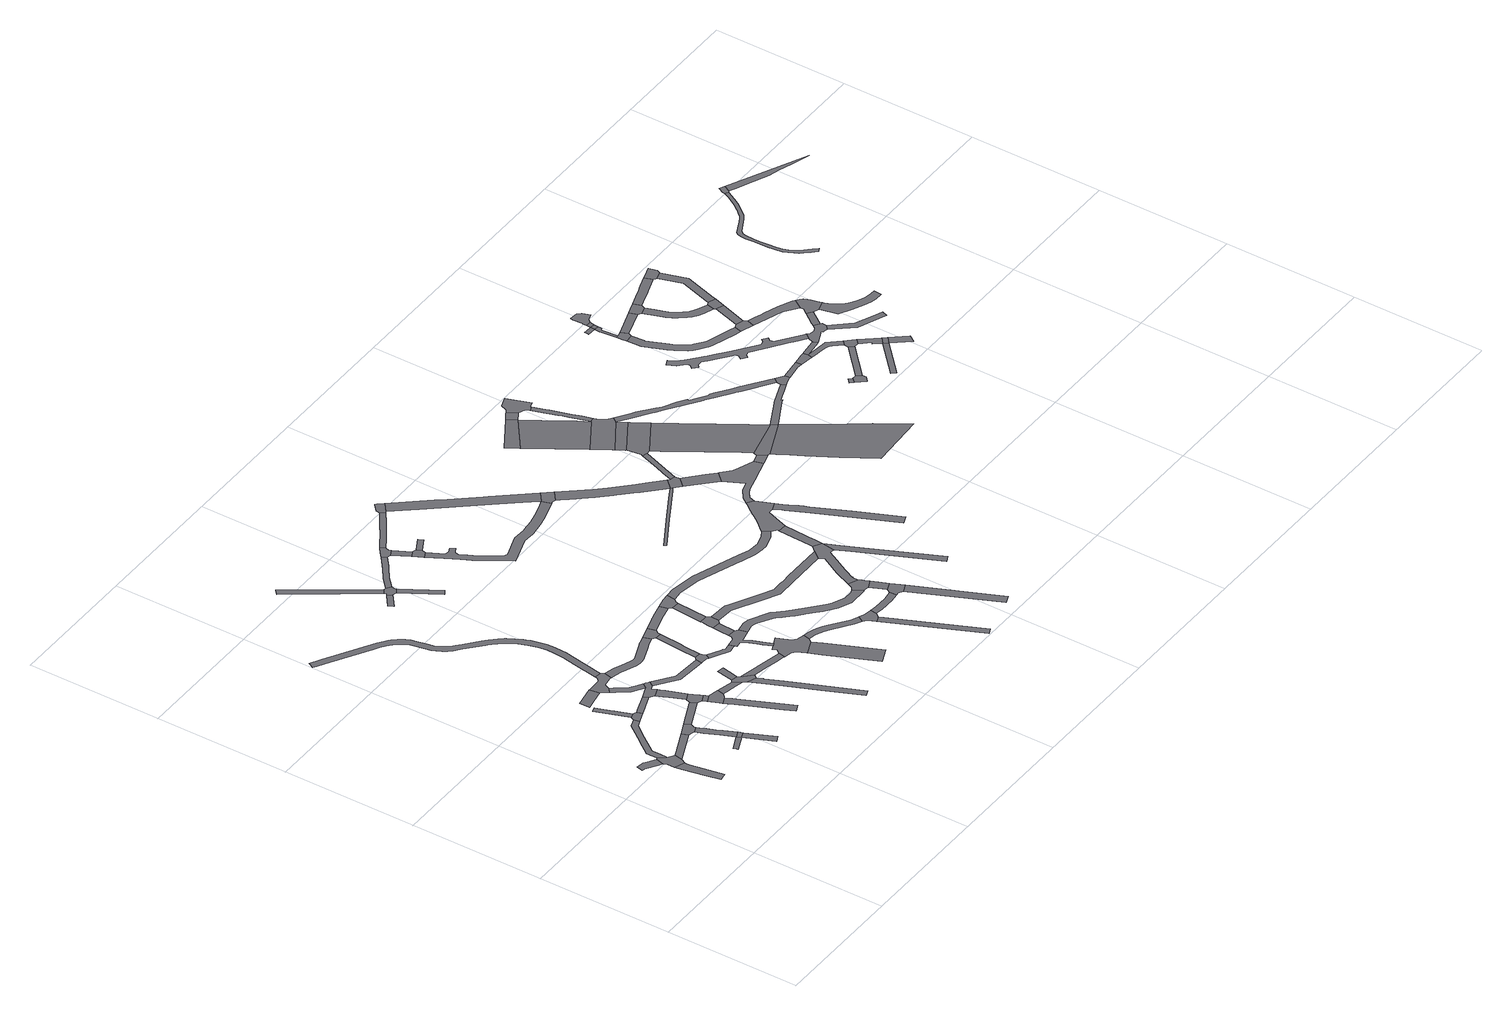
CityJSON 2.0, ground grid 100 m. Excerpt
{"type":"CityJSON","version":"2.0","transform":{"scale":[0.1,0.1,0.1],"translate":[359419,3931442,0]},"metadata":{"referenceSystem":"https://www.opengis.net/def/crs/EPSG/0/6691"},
"CityObjects":{
"road1":{"type":"Road","attributes":{"RoadStructureAttribute.sectionType":"1"},"geometry":[{"type":"MultiSurface","lod":"1","boundaries":[[[0,1,2,3,4,5,6,7,8,9,10]]]}]},
"road2":{"type":"Road","attributes":{"RoadStructureAttribute.sectionType":"1"},"geometry":[{"type":"MultiSurface","lod":"1","boundaries":[[[11,12,13,14,15,16,17,18,19,20,21]]]}]},
"road3":{"type":"Road","geometry":[{"type":"MultiSurface","lod":"1","boundaries":[[[22,21,20,23,24,25,26,0,10]]]}]},
"road4":{"type":"Road","attributes":{"RoadStructureAttribute.sectionType":"1"},"geometry":[{"type":"MultiSurface","lod":"1","boundaries":[[[27,28,29,30,31,32,33,26,25,34,35,36,37,38,39,40,41]]]}]},
"road5":{"type":"Road","attributes":{"RoadStructureAttribute.sectionType":"1"},"geometry":[{"type":"MultiSurface","lod":"1","boundaries":[[[24,23,42,43]]]}]},
"road6":{"type":"Road","geometry":[{"type":"MultiSurface","lod":"1","boundaries":[[[42,44,45,46,47,48,43]]]}]},
"road7":{"type":"Road","attributes":{"RoadStructureAttribute.sectionType":"1"},"geometry":[{"type":"MultiSurface","lod":"1","boundaries":[[[49,50,51,52,53,54,55,52,56]]]}]},
"road8":{"type":"Road","attributes":{"RoadStructureAttribute.sectionType":"1"},"geometry":[{"type":"MultiSurface","lod":"1","boundaries":[[[57,58,59,60,61,62,63,64]]]}]},
"road9":{"type":"Road","attributes":{"RoadStructureAttribute.sectionType":"1"},"geometry":[{"type":"MultiSurface","lod":"1","boundaries":[[[65,66,67,68,69,45,44,70,71,72,56,73]]]}]},
"road10":{"type":"Road","geometry":[{"type":"MultiSurface","lod":"1","boundaries":[[[41,40,74,75,57,64]]]}]},
"road11":{"type":"Road","geometry":[{"type":"MultiSurface","lod":"1","boundaries":[[[56,52,55,73]]]}]},
"road12":{"type":"Road","geometry":[{"type":"MultiSurface","lod":"1","boundaries":[[[76,77,78,79,80]]]}]},
"road13":{"type":"Road","attributes":{"RoadStructureAttribute.sectionType":"1"},"geometry":[{"type":"MultiSurface","lod":"1","boundaries":[[[81,82,75,74,83,84]]]}]},
"road14":{"type":"Road","attributes":{"RoadStructureAttribute.sectionType":"1"},"geometry":[{"type":"MultiSurface","lod":"1","boundaries":[[[85,86,87,48,47]]]}]},
"road15":{"type":"Road","attributes":{"RoadStructureAttribute.sectionType":"1"},"geometry":[{"type":"MultiSurface","lod":"1","boundaries":[[[88,89,90,91,92,93,94,95,96,97,98,99,100,101,102,103,104,105,106,107,108,109,110,111,112,113,114,115,116,117,118,119,120,121,122,123,124,125,126,127,128,129,130,131,132,133,134,135,136,137,138,139,140,141,142,143,144,145,146,147,148,149,150,151,152,153,154,155,156,157,158,159,160,161,162,163,164,165,166,167,168,169]]]}]},
"road16":{"type":"Road","geometry":[{"type":"MultiSurface","lod":"1","boundaries":[[[170,171,172,173,79,78,174,175,176,177,178,179,180,124,123]]]}]},
"road17":{"type":"Road","attributes":{"RoadStructureAttribute.sectionType":"1"},"geometry":[{"type":"MultiSurface","lod":"1","boundaries":[[[174,181,182,183,184,185,186,187,188,189,190,175]]]}]},
"road18":{"type":"Road","geometry":[{"type":"MultiSurface","lod":"1","boundaries":[[[191,192,193,194,195,196,197,185,184,198,81,84]]]}]},
"road19":{"type":"Road","attributes":{"RoadStructureAttribute.sectionType":"1"},"geometry":[{"type":"MultiSurface","lod":"1","boundaries":[[[191,199,200,201,202,203,204,205,206,192]]]}]},
"road20":{"type":"Road","geometry":[{"type":"MultiSurface","lod":"1","boundaries":[[[207,208,209,203,202,86,85,210]]]}]},
"road21":{"type":"Road","attributes":{"RoadStructureAttribute.sectionType":"1"},"geometry":[{"type":"MultiSurface","lod":"1","boundaries":[[[211,212,213,207,210]]]}]},
"road22":{"type":"Road","geometry":[{"type":"MultiSurface","lod":"1","boundaries":[[[214,215,216,217,212,211,218,219,220,221]]]}]},
"road23":{"type":"Road","attributes":{"RoadStructureAttribute.sectionType":"1"},"geometry":[{"type":"MultiSurface","lod":"1","boundaries":[[[222,223,224,225,226,227,228,229,230,231,214,221]]]}]},
"road24":{"type":"Road","attributes":{"RoadStructureAttribute.sectionType":"1"},"geometry":[{"type":"MultiSurface","lod":"1","boundaries":[[[217,216,232,233,234,235]]]}]},
"road25":{"type":"Road","attributes":{"RoadStructureAttribute.sectionType":"1"},"geometry":[{"type":"MultiSurface","lod":"1","boundaries":[[[236,237,195,194,238,239,240,241,242]]]}]},
"road26":{"type":"Road","attributes":{"RoadStructureAttribute.sectionType":"1"},"geometry":[{"type":"MultiSurface","lod":"1","boundaries":[[[243,244,245,246,247,248,249,250,251,252,253,254,255,256,180,179,257,258,259,260,261,262,263,264,265,266,267]]]}]},
"road27":{"type":"Road","geometry":[{"type":"MultiSurface","lod":"1","boundaries":[[[234,268,269,270,271,272,273,274,235]]]}]},
"road28":{"type":"Road","geometry":[{"type":"MultiSurface","lod":"1","boundaries":[[[273,275,276,277,278,279,274]]]}]},
"road29":{"type":"Road","attributes":{"RoadStructureAttribute.sectionType":"1"},"geometry":[{"type":"MultiSurface","lod":"1","boundaries":[[[268,280,281,282,283,284,285,286,287,288,269]]]}]},
"road30":{"type":"Road","attributes":{"RoadStructureAttribute.sectionType":"1"},"geometry":[{"type":"MultiSurface","lod":"1","boundaries":[[[289,290,291,292,293,294,295,296,297,298,299,300,301,302]]]}]},
"road31":{"type":"Road","attributes":{"RoadStructureAttribute.sectionType":"1"},"geometry":[{"type":"MultiSurface","lod":"1","boundaries":[[[303,304,305,306]]]}]},
"road32":{"type":"Road","geometry":[{"type":"MultiSurface","lod":"1","boundaries":[[[307,308,309,310,242,241,311,312,313,314]]]}]},
"road33":{"type":"Road","attributes":{"RoadStructureAttribute.sectionType":"1"},"geometry":[{"type":"MultiSurface","lod":"1","boundaries":[[[315,271,270,316,317,318,319,320]]]}]},
"road34":{"type":"Road","geometry":[{"type":"MultiSurface","lod":"1","boundaries":[[[305,321,322,323,324,325,295,294,326,306]]]}]},
"road35":{"type":"Road","attributes":{"RoadStructureAttribute.sectionType":"1"},"geometry":[{"type":"MultiSurface","lod":"1","boundaries":[[[308,327,328,329,330,331,332,309]]]}]},
"road36":{"type":"Road","attributes":{"RoadStructureAttribute.sectionType":"1"},"geometry":[{"type":"MultiSurface","lod":"1","boundaries":[[[313,333,334,335,336,337,338,339,340,341,342,343,314]]]}]},
"road37":{"type":"Road","attributes":{"RoadStructureAttribute.sectionType":"1"},"geometry":[{"type":"MultiSurface","lod":"1","boundaries":[[[321,344,345,322]]]}]},
"road38":{"type":"Road","geometry":[{"type":"MultiSurface","lod":"1","boundaries":[[[346,243,267,330,329,347,348]]]}]},
"road39":{"type":"Road","geometry":[{"type":"MultiSurface","lod":"1","boundaries":[[[349,350,351,352,337,336,353,354,355,356,357,358,359,360,361,362,363,364,365,366,367]]]}]},
"road40":{"type":"Road","attributes":{"RoadStructureAttribute.sectionType":"1"},"geometry":[{"type":"MultiSurface","lod":"1","boundaries":[[[324,368,369,370,371,372,373,374,375,376,325]]]}]},
"road41":{"type":"Road","geometry":[{"type":"MultiSurface","lod":"1","boundaries":[[[377,378,379,380,381,382,360,359,383,384,385,320,319,386,387,388,389,390]]]}]},
"road42":{"type":"Road","attributes":{"RoadStructureAttribute.sectionType":"1"},"geometry":[{"type":"MultiSurface","lod":"1","boundaries":[[[391,392,393,394,395,396,397,346,348,398,399,400,401]]]}]},
"road43":{"type":"Road","attributes":{"RoadStructureAttribute.sectionType":"1"},"geometry":[{"type":"MultiSurface","lod":"1","boundaries":[[[349,402,403,404,350]]]}]},
"road44":{"type":"Road","attributes":{"RoadStructureAttribute.sectionType":"1"},"geometry":[{"type":"MultiSurface","lod":"1","boundaries":[[[388,405,406,407,408,389]]]}]},
"road45":{"type":"Road","geometry":[{"type":"MultiSurface","lod":"1","boundaries":[[[409,410,403,402,411,412,413,414,415]]]}]},
"road46":{"type":"Road","attributes":{"RoadStructureAttribute.sectionType":"1"},"geometry":[{"type":"MultiSurface","lod":"1","boundaries":[[[414,416,417,415]]]}]},
"road47":{"type":"Road","geometry":[{"type":"MultiSurface","lod":"1","boundaries":[[[373,418,419,420,421,422,423,374]]]}]},
"road48":{"type":"Road","attributes":{"RoadStructureAttribute.sectionType":"1"},"geometry":[{"type":"MultiSurface","lod":"1","boundaries":[[[424,419,418,425]]]}]},
"road49":{"type":"Road","geometry":[{"type":"MultiSurface","lod":"1","boundaries":[[[400,417,416,426,427,428,429,401]]]}]},
"road50":{"type":"Road","geometry":[{"type":"MultiSurface","lod":"1","boundaries":[[[430,431,432,433,424,425]]]}]},
"road51":{"type":"Road","attributes":{"RoadStructureAttribute.sectionType":"1"},"geometry":[{"type":"MultiSurface","lod":"1","boundaries":[[[434,435,436,437,438,439,440,441,377,390,442,443,444,445,446,447,448,449]]]}]},
"road52":{"type":"Road","geometry":[{"type":"MultiSurface","lod":"1","boundaries":[[[450,451,433,432]]]}]},
"road53":{"type":"Road","attributes":{"RoadStructureAttribute.sectionType":"1"},"geometry":[{"type":"MultiSurface","lod":"1","boundaries":[[[452,453,454,422,421,455,456,457,458,459,460]]]}]},
"road54":{"type":"Road","attributes":{"RoadStructureAttribute.sectionType":"1"},"geometry":[{"type":"MultiSurface","lod":"1","boundaries":[[[366,461,462,463,464,465,466,467,468,469,470,471,472,473,474,475,476,477,478,479,480,481,482,483,484,485,486,487,488,489,490,491,492,493,367]]]}]},
"road55":{"type":"Road","geometry":[{"type":"MultiSurface","lod":"1","boundaries":[[[494,495,496,497,498,499,434,449]]]}]},
"road56":{"type":"Road","attributes":{"RoadStructureAttribute.sectionType":"1"},"geometry":[{"type":"MultiSurface","lod":"1","boundaries":[[[500,501,502,496,495]]]}]},
"road57":{"type":"Road","attributes":{"RoadStructureAttribute.sectionType":"1"},"geometry":[{"type":"MultiSurface","lod":"1","boundaries":[[[503,504,505,506,507,508,509,510,412,411,511,512,513,514,515]]]}]},
"road58":{"type":"Road","attributes":{"RoadStructureAttribute.sectionType":"1"},"geometry":[{"type":"MultiSurface","lod":"1","boundaries":[[[516,517,518,519,520,521,522,523,524,525,526,527,528,529,530,531,532,533,534,431,430,535,536,537,538,539,540,541,542,543,544,545,546,547,548,549]]]}]},
"road59":{"type":"Road","geometry":[{"type":"MultiSurface","lod":"1","boundaries":[[[550,551,552,553,460,459,554,555]]]}]},
"road60":{"type":"Road","attributes":{"RoadStructureAttribute.sectionType":"1"},"geometry":[{"type":"MultiSurface","lod":"1","boundaries":[[[556,557,558,559,560,561,562,563,564,498,497]]]}]},
"road61":{"type":"Road","attributes":{"RoadStructureAttribute.sectionType":"1"},"geometry":[{"type":"MultiSurface","lod":"1","boundaries":[[[565,566,567,568,569,570,571,572,573,428,427,574,575,576,577,578,579,580,581,582,583,584]]]}]},
"road62":{"type":"Road","geometry":[{"type":"MultiSurface","lod":"1","boundaries":[[[585,586,587,588,589,590,591,480,479,592]]]}]},
"road63":{"type":"Road","attributes":{"RoadStructureAttribute.sectionType":"1"},"geometry":[{"type":"MultiSurface","lod":"1","boundaries":[[[593,594,595,596,585,592]]]}]},
"road64":{"type":"Road","geometry":[{"type":"MultiSurface","lod":"1","boundaries":[[[597,595,594,561,560,598,599,600]]]}]},
"road65":{"type":"Road","attributes":{"RoadStructureAttribute.sectionType":"1"},"geometry":[{"type":"MultiSurface","lod":"1","boundaries":[[[601,602,603,604,605,606,607,549,608,609,610,611,612,550,555]]]}]},
"road66":{"type":"Road","attributes":{"RoadStructureAttribute.sectionType":"1"},"geometry":[{"type":"MultiSurface","lod":"1","boundaries":[[[599,613,614,600]]]}]},
"road67":{"type":"Road","geometry":[{"type":"MultiSurface","lod":"1","boundaries":[[[588,615,616,617,618,619,620,621,622,623,624,503,515,625,626,627,628,589]]]}]},
"road68":{"type":"Road","geometry":[{"type":"MultiSurface","lod":"1","boundaries":[[[629,608,549,548,630,631]]]}]},
"road69":{"type":"Road","attributes":{"RoadStructureAttribute.sectionType":"1"},"geometry":[{"type":"MultiSurface","lod":"1","boundaries":[[[632,633,634,635,636,637,638,639,640]]]}]},
"road70":{"type":"Road","geometry":[{"type":"MultiSurface","lod":"1","boundaries":[[[623,641,642,643,644,645,646,647,648,649,624]]]}]},
"road71":{"type":"Road","attributes":{"RoadStructureAttribute.sectionType":"1"},"geometry":[{"type":"MultiSurface","lod":"1","boundaries":[[[622,650,651,652,653,654,623]]]}]},
"road72":{"type":"Road","attributes":{"RoadStructureAttribute.sectionType":"1"},"geometry":[{"type":"MultiSurface","lod":"1","boundaries":[[[655,656,657,658,629,631,659,660,661,662,663,664,665,666,667,668,669,640,670]]]}]},
"road73":{"type":"Road","geometry":[{"type":"MultiSurface","lod":"1","boundaries":[[[671,672,645,644,673,674,675,676,677,678,679,680,681,682,683,684,565,584]]]}]},
"road74":{"type":"Road","geometry":[{"type":"MultiSurface","lod":"1","boundaries":[[[640,639,685,686,687,688,689,670]]]}]},
"road75":{"type":"Road","attributes":{"RoadStructureAttribute.sectionType":"1"},"geometry":[{"type":"MultiSurface","lod":"1","boundaries":[[[675,690,691,692,693,694,695,696,697,698,699,700,676]]]}]},
"road76":{"type":"Road","attributes":{"RoadStructureAttribute.sectionType":"1"},"geometry":[{"type":"MultiSurface","lod":"1","boundaries":[[[701,702,703,704,705,706,687,686]]]}]},
"road77":{"type":"Road","attributes":{"RoadStructureAttribute.sectionType":"1"},"geometry":[{"type":"MultiSurface","lod":"1","boundaries":[[[707,708,709,689,688,710,711,712]]]}]},
"road78":{"type":"Road","geometry":[{"type":"MultiSurface","lod":"1","boundaries":[[[713,714,715,716]]]}]},
"road79":{"type":"Road","geometry":[{"type":"MultiSurface","lod":"1","boundaries":[[[717,718,719,720,721,722,723,724,725,726,727,704,703,728,729,730,678,677]]]}]},
"road80":{"type":"Road","attributes":{"function":"2","RoadStructureAttribute.sectionType":"1"},"geometry":[{"type":"MultiSurface","lod":"1","boundaries":[[[731,732,733,734,735,736,737,738,739,715,714,740,741]]]}]},
"road81":{"type":"Road","geometry":[{"type":"MultiSurface","lod":"1","boundaries":[[[742,743,744,745,746,747,741,740,748,749]]]}]},
"road82":{"type":"Road","attributes":{"RoadStructureAttribute.sectionType":"1"},"geometry":[{"type":"MultiSurface","lod":"1","boundaries":[[[715,750,751,752,753,716]]]}]},
"road83":{"type":"Road","attributes":{"RoadStructureAttribute.sectionType":"1"},"geometry":[{"type":"MultiSurface","lod":"1","boundaries":[[[749,754,755,756,742]]]}]},
"road84":{"type":"Road","geometry":[{"type":"MultiSurface","lod":"1","boundaries":[[[757,758,759,756,755,760,707,712,761,762]]]}]},
"road85":{"type":"Road","attributes":{"RoadStructureAttribute.sectionType":"1"},"geometry":[{"type":"MultiSurface","lod":"1","boundaries":[[[724,723,763,764]]]}]},
"road86":{"type":"Road","attributes":{"RoadStructureAttribute.sectionType":"1"}},
"road87":{"type":"Road","geometry":[{"type":"MultiSurface","lod":"1","boundaries":[[[765,752,751,766,767,768,769,770,771,772]]]}]},
"road88":{"type":"Road","attributes":{"RoadStructureAttribute.sectionType":"1"},"geometry":[{"type":"MultiSurface","lod":"1","boundaries":[[[773,774,775,776,777,778,779,747,746,780,781,782,783,784,768,785]]]}]},
"road89":{"type":"Road","attributes":{"function":"2","RoadStructureAttribute.sectionType":"1"},"geometry":[{"type":"MultiSurface","lod":"1","boundaries":[[[761,786,787,788,789,790,791,792,793,794,795,796,797,798,799,800,762]]]}]},
"road90":{"type":"Road","geometry":[{"type":"MultiSurface","lod":"1","boundaries":[[[801,792,791,764,763,802]]]}]},
"road91":{"type":"Road","attributes":{"function":"2","RoadStructureAttribute.sectionType":"1"},"geometry":[{"type":"MultiSurface","lod":"1","boundaries":[[[803,804,805,806,807,808,809,810,811,812,813,801,802]]]}]},
"road92":{"type":"Road","attributes":{"RoadStructureAttribute.sectionType":"1"},"geometry":[{"type":"MultiSurface","lod":"1","boundaries":[[[814,815,816,817,818,819,820,821,822,823,824,825,826,827,828,829,830,831,832,833,834,835,836,837,838,839,840,841,842,843,743,742]]]}]},
"road93":{"type":"Road","attributes":{"RoadStructureAttribute.sectionType":"1"},"geometry":[{"type":"MultiSurface","lod":"1","boundaries":[[[844,845,846,847,848,849,850,851,852,853,792,801]]]}]},
"road94":{"type":"Road","geometry":[{"type":"MultiSurface","lod":"1","boundaries":[[[850,849,854,855,856,857,830,829]]]}]},
"road95":{"type":"Road","geometry":[{"type":"MultiSurface","lod":"1","boundaries":[[[858,859,860,861,862,863]]]}]},
"road96":{"type":"Road","attributes":{"RoadStructureAttribute.sectionType":"1"},"geometry":[{"type":"MultiSurface","lod":"1","boundaries":[[[856,864,865,866,867,857]]]}]},
"road97":{"type":"Road","geometry":[{"type":"MultiSurface","lod":"1","boundaries":[[[868,869,870,871]]]}]},
"road98":{"type":"Road","geometry":[{"type":"MultiSurface","lod":"1","boundaries":[[[872,873,874,875,876,877,878]]]}]},
"road99":{"type":"Road","attributes":{"RoadStructureAttribute.sectionType":"1"},"geometry":[{"type":"MultiSurface","lod":"1","boundaries":[[[879,880,881,882,883,862,884,885,872,878]]]}]},
"road100":{"type":"Road","geometry":[{"type":"MultiSurface","lod":"1","boundaries":[[[886,887,868,871,888,889]]]}]},
"road101":{"type":"Road","geometry":[{"type":"MultiSurface","lod":"1","boundaries":[[[862,883,890,863]]]}]},
"road102":{"type":"Road","attributes":{"RoadStructureAttribute.sectionType":"1"},"geometry":[{"type":"MultiSurface","lod":"1","boundaries":[[[891,863,890,892,893]]]}]},
"road103":{"type":"Road","attributes":{"RoadStructureAttribute.sectionType":"1"},"geometry":[{"type":"MultiSurface","lod":"1","boundaries":[[[894,895,896,897,898,899,900,901,902,903,904,905,906,907,908,909,910,911,912,913,914,915,916,917,918,919,920,921,922,923,924,925,926,927,928,929,930,931,932,933,934]]]}]},
"road104":{"type":"Road","geometry":[{"type":"MultiSurface","lod":"1","boundaries":[[[892,935,936,937,938,939,940,941,942,943,893]]]}]},
"road105":{"type":"Road","geometry":[{"type":"MultiSurface","lod":"1","boundaries":[[[944,945,946,866,865,947]]]}]},
"road106":{"type":"Road","attributes":{"RoadStructureAttribute.sectionType":"1"},"geometry":[{"type":"MultiSurface","lod":"1","boundaries":[[[948,949,950,951,952,953,954,955,956,957,958,959,875,874,960,961,962,963,964,965,966,967,968,969,970,971,972,973]]]}]},
"road107":{"type":"Road","attributes":{"RoadStructureAttribute.sectionType":"1"},"geometry":[{"type":"MultiSurface","lod":"1","boundaries":[[[876,974,975,877]]]}]},
"road108":{"type":"Road","attributes":{"RoadStructureAttribute.sectionType":"1"},"geometry":[{"type":"MultiSurface","lod":"1","boundaries":[[[976,887,886,977]]]}]},
"road109":{"type":"Road","attributes":{"RoadStructureAttribute.sectionType":"1"},"geometry":[{"type":"MultiSurface","lod":"1","boundaries":[[[978,979,980,945,944,981,982,983]]]}]},
"road110":{"type":"Road","attributes":{"RoadStructureAttribute.sectionType":"1"},"geometry":[{"type":"MultiSurface","lod":"1","boundaries":[[[984,985,986,987,988,989,990,991,992,944,947]]]}]},
"road111":{"type":"Road","geometry":[{"type":"MultiSurface","lod":"1","boundaries":[[[993,994,975,974,995,996,997]]]}]},
"road112":{"type":"Road","attributes":{"RoadStructureAttribute.sectionType":"1"},"geometry":[{"type":"MultiSurface","lod":"1","boundaries":[[[998,999,1000,1001]]]}]},
"road113":{"type":"Road","geometry":[{"type":"MultiSurface","lod":"1","boundaries":[[[1002,1003,973,972,1004,1005]]]}]},
"road114":{"type":"Road","attributes":{"RoadStructureAttribute.sectionType":"1"},"geometry":[{"type":"MultiSurface","lod":"1","boundaries":[[[1006,1007,1008,1009,1010,1011,1012,1013,1014,1015,1016,1017,996,995,1018,1019,1020,1021,1022,1023,1024,1025,1026,1027,1028,1029]]]}]},
"road115":{"type":"Road","geometry":[{"type":"MultiSurface","lod":"1","boundaries":[[[1030,990,989,976,977,1031]]]}]},
"road116":{"type":"Road","geometry":[{"type":"MultiSurface","lod":"1","boundaries":[[[982,1032,1033,1034,1035,1036,1037,1038,1039,1040,1041,1042,894,934,983]]]}]},
"road117":{"type":"Road","attributes":{"RoadStructureAttribute.sectionType":"1"},"geometry":[{"type":"MultiSurface","lod":"1","boundaries":[[[1002,1043,1044,1003]]]}]},
"road118":{"type":"Road","attributes":{"RoadStructureAttribute.sectionType":"1"},"geometry":[{"type":"MultiSurface","lod":"1","boundaries":[[[1045,1046,1047,1048,1049,1050,1030,1031]]]}]},
"road119":{"type":"Road","geometry":[{"type":"MultiSurface","lod":"1","boundaries":[[[1001,1051,1048,1047,998]]]}]},
"road120":{"type":"Road","attributes":{"RoadStructureAttribute.sectionType":"1"},"geometry":[{"type":"MultiSurface","lod":"1","boundaries":[[[1052,1053,1054,1055,993,997,1056,1057,1058,1059,1060,1061]]]}]},
"road121":{"type":"Road","geometry":[{"type":"MultiSurface","lod":"1","boundaries":[[[1062,1006,1029,1044,1043,1063]]]}]},
"road122":{"type":"Road","attributes":{"RoadStructureAttribute.sectionType":"1"},"geometry":[{"type":"MultiSurface","lod":"1","boundaries":[[[1064,1065,1051,1001]]]}]},
"road123":{"type":"Road","attributes":{"RoadStructureAttribute.sectionType":"1"},"geometry":[{"type":"MultiSurface","lod":"1","boundaries":[[[1066,1067,1068,1069,1070,1071,1005,1004,1072,1073,1074]]]}]},
"road124":{"type":"Road","attributes":{"RoadStructureAttribute.sectionType":"1"},"geometry":[{"type":"MultiSurface","lod":"1","boundaries":[[[1075,1039,1038,1076,1077,1078]]]}]},
"road125":{"type":"Road","attributes":{"RoadStructureAttribute.sectionType":"1"},"geometry":[{"type":"MultiSurface","lod":"1","boundaries":[[[1079,1080,1081,1082,1083,1084,1036,1035]]]}]},
"road126":{"type":"Road","attributes":{"RoadStructureAttribute.sectionType":"1"},"geometry":[{"type":"MultiSurface","lod":"1","boundaries":[[[1085,1086,1087,1088,1089,1090,1062,1063]]]}]},
"road127":{"type":"Road","geometry":[{"type":"MultiSurface","lod":"1","boundaries":[[[1077,1091,1092,1093,1094,1095,1096,1097,1066,1074,1098,1078]]]}]},
"road128":{"type":"Road","geometry":[{"type":"MultiSurface","lod":"1","boundaries":[[[1060,1099,1100,1088,1087,1101,1102,1103,1104,1061]]]}]},
"road129":{"type":"Road","attributes":{"RoadStructureAttribute.sectionType":"1"},"geometry":[{"type":"MultiSurface","lod":"1","boundaries":[[[1105,1106,1107,1108,1109,1110,1111,1112,1113,1114,1115,1116,1117,1118,1119,1120,1121,1122,1092,1091]]]}]},
"road130":{"type":"Road","attributes":{"RoadStructureAttribute.sectionType":"1"},"geometry":[{"type":"MultiSurface","lod":"1","boundaries":[[[1123,1124,1125,1126,1127,1128,1129,1130,1131,1132,1133,1134,1135,1136,1137,1138,1139,1140,1141,1142,1143,1144,1145,1146,1147,1148,1149,1150,1151,1152,1153,1154,1155,1156,1157,1158,1159,1160,1161,1162,1163,1164,1165,1166,1167,1168,1169]]]}]},
"road131":{"type":"Road","geometry":[{"type":"MultiSurface","lod":"1","boundaries":[[[1168,1170,1171,1172,1173,1169]]]}]},
"road132":{"type":"Road","attributes":{"RoadStructureAttribute.sectionType":"1"},"geometry":[{"type":"MultiSurface","lod":"1","boundaries":[[[1174,1175,1176,1177,1178,1179,1171,1170]]]}]}
},
"vertices":[
[459,1069,0],[428,1091,0],[407,1104,0],[380,1121,0],[353,1126,0],[322,1132,0],[313,1084,0],[330,1081,0],[334,1078,0],[414,1027,0],[442,1010,0],
[469,866,0],[482,798,0],[500,707,0],[520,605,0],[579,617,0],[557,730,0],[541,808,0],[534,862,0],[532,882,0],[530,899,0],[458,928,0],
[456,983,0],[550,935,0],[563,994,0],[517,1025,0],[474,1076,0],
[657,1403,0],[558,1271,0],[542,1251,0],[500,1195,0],[474,1161,0],[475,1127,0],[475,1102,0],[517,1086,0],[517,1142,0],[517,1147,0],[527,1160,0],[606,1265,0],[684,1367,0],[728,1384,0],[720,1426,0],
[790,1043,0],[769,1087,0],
[834,1027,0],[879,1047,0],[876,1055,0],[888,1087,0],[868,1132,0],
[832,721,0],[842,699,0],[846,689,0],[960,741,0],[1053,530,0],[1099,550,0],[1006,760,0],[946,773,0],
[770,1466,0],[727,1582,0],[724,1591,0],[680,1709,0],[643,1695,0],[681,1591,0],[688,1572,0],[732,1452,0],
[951,884,0],[949,890,0],[933,925,0],[908,982,0],[898,1004,0],[850,988,0],[859,969,0],[902,871,0],[991,793,0],
[811,1415,0],[797,1454,0],
[670,1737,0],[720,1746,0],[831,1765,0],[819,1839,0],[666,1813,0],
[953,1512,0],[815,1461,0],[820,1418,0],[968,1473,0],
[1097,1181,0],[1076,1227,0],[1065,1222,0],
[8,3464,0],[34,3449,0],[116,3401,0],[388,3242,0],[425,3220,0],[464,3192,0],[496,3164,0],[509,3151,0],[525,3132,0],[544,3100,0],[547,3096,0],[559,3069,0],[562,3057,0],[579,2963,0],[579,2962,0],[588,2926,0],[601,2892,0],[619,2860,0],[640,2830,0],[665,2802,0],[713,2761,0],[830,2660,0],[840,2651,0],[879,2612,0],[887,2603,0],[927,2550,0],[960,2492,0],[975,2453,0],[985,2430,0],[1002,2365,0],[1011,2299,0],[1011,2232,0],[1003,2166,0],[1001,2153,0],[982,2048,0],[953,1885,0],[1002,1877,0],[1048,2128,0],[1050,2140,0],[1052,2152,0],[1052,2156,0],[1057,2193,0],[1060,2214,0],[1060,2216,0],[1062,2276,0],[1058,2336,0],[1048,2392,0],[1033,2444,0],[1028,2456,0],[1016,2490,0],[991,2539,0],[963,2587,0],[956,2596,0],[949,2605,0],[946,2609,0],[930,2630,0],[889,2675,0],[853,2706,0],[755,2791,0],[721,2820,0],[693,2846,0],[670,2874,0],[651,2904,0],[637,2937,0],[628,2972,0],[610,3071,0],[607,3083,0],[603,3094,0],[595,3111,0],[587,3127,0],[581,3138,0],[571,3153,0],[571,3154,0],[561,3168,0],[551,3179,0],[541,3192,0],[533,3200,0],[519,3213,0],[508,3223,0],[457,3260,0],[111,3462,0],[34,3507,0],
[948,1859,0],[923,1842,0],[912,1840,0],[821,1839,0],[868,1717,0],[904,1744,0],[919,1781,0],[988,1793,0],[997,1794,0],[1004,1792,0],[1017,1851,0],
[894,1684,0],[952,1607,0],[956,1602,0],[1042,1547,0],[1067,1585,0],[1066,1585,0],[1063,1587,0],[1034,1606,0],[986,1637,0],[924,1718,0],
[1006,1452,0],[1068,1476,0],[1054,1511,0],[1080,1524,0],[1106,1561,0],[1102,1563,0],[1083,1575,0],[1027,1540,0],
[1026,1399,0],[1030,1391,0],[1032,1387,0],[1088,1261,0],[1143,1286,0],[1135,1305,0],[1087,1427,0],[1081,1443,0],
[1185,1193,0],[1175,1214,0],[1156,1257,0],[1130,1168,0],
[1146,1134,0],[1200,1159,0],[1190,1182,0],
[1242,1065,0],[1248,1072,0],[1269,1093,0],[1279,1142,0],[1155,1112,0],[1179,1059,0],[1181,1054,0],[1187,1041,0],
[1200,1012,0],[1208,996,0],[1269,858,0],[1354,670,0],[1385,600,0],[1440,624,0],[1404,704,0],[1325,879,0],[1285,969,0],[1263,1018,0],
[1302,1086,0],[1386,1068,0],[1436,1058,0],[1403,1116,0],
[1257,1453,0],[1196,1497,0],[1082,1522,0],[1155,1471,0],[1241,1409,0],[1462,1392,0],[1466,1437,0],
[1470,1858,0],[1423,1844,0],[1415,1842,0],[1408,1840,0],[1376,1827,0],[1273,1786,0],[1261,1782,0],[1250,1779,0],[1238,1778,0],[1215,1784,0],[1154,1809,0],[1094,1833,0],[1086,1835,0],[1035,1847,0],[1076,1776,0],[1085,1772,0],[1197,1726,0],[1233,1718,0],[1259,1720,0],[1279,1724,0],[1295,1730,0],[1391,1768,0],[1404,1773,0],[1428,1783,0],[1487,1801,0],
[1463,1036,0],[1530,1008,0],[1551,1034,0],[1480,1100,0],[1476,1105,0],[1469,1116,0],[1421,1127,0],
[1473,1131,0],[1486,1194,0],[1496,1244,0],[1447,1254,0],[1435,1197,0],
[1502,946,0],[1559,812,0],[1657,584,0],[1775,311,0],[1820,331,0],[1700,612,0],[1601,841,0],[1549,963,0],[1548,966,0],
[515,4085,0],[627,3919,0],[746,3742,0],[749,3745,0],[817,3646,0],[909,3511,0],[942,3534,0],[838,3687,0],[783,3767,0],[781,3769,0],[781,3770,0],[664,3944,0],[643,3975,0],[548,4116,0],
[815,3416,0],[836,3382,0],[929,3454,0],[905,3486,0],
[1532,1440,0],[1533,1453,0],[1488,1457,0],[1473,1444,0],[1511,1389,0],[1514,1387,0],[1526,1381,0],[1546,1414,0],
[1758,1041,0],[1671,1009,0],[1748,993,0],[1804,981,0],[1814,979,0],[1824,1028,0],
[959,3448,0],[993,3469,0],[989,3476,0],[993,3506,0],[962,3532,0],[919,3496,0],
[1543,1581,0],[1545,1608,0],[1558,1778,0],[1513,1781,0],[1500,1607,0],[1498,1582,0],
[1565,1357,0],[1663,1301,0],[1670,1303,0],[1724,1313,0],[1717,1350,0],[1675,1342,0],[1672,1343,0],[1656,1349,0],[1657,1352,0],[1653,1355,0],[1650,1356,0],
[1123,3179,0],[1157,3200,0],
[1560,1885,0],[1560,1802,0],[1577,1827,0],
[1859,1400,0],[1798,1405,0],[1796,1379,0],[1775,1360,0],[1734,1294,0],[1781,1303,0],[1786,1291,0],[1805,1250,0],[1826,1200,0],[1840,1168,0],[1867,1104,0],[1892,1115,0],[1871,1165,0],[1854,1205,0],[1838,1248,0],[1811,1303,0],[1816,1304,0],[1897,1322,0],[1883,1383,0],
[1036,3545,0],[1068,3575,0],[1140,3627,0],[1145,3630,0],[1164,3646,0],[1235,3705,0],[1210,3736,0],[1120,3662,0],[1043,3606,0],
[2072,1001,0],[2019,1013,0],[1990,1036,0],[1966,1092,0],[1956,1115,0],[1945,1139,0],[1834,1090,0],[1842,1073,0],[1848,1058,0],[1872,967,0],[1899,945,0],[1929,877,0],[2039,926,0],[2061,952,0],
[1690,1923,0],[1663,1915,0],[1660,1915,0],[1655,1913,0],[1650,1911,0],[1614,1901,0],[1603,1898,0],[1661,1852,0],[1696,1862,0],[1809,1889,0],[1795,1948,0],
[1868,1528,0],[1807,1532,0],[1802,1466,0],
[1968,787,0],[2129,424,0],[2239,473,0],[2071,854,0],
[1814,1621,0],[1810,1578,0],[1891,1547,0],[1895,1608,0],[1883,1624,0],[1876,1634,0],[1815,1636,0],
[1892,1865,0],[1832,1869,0],
[1265,3699,0],[1309,3723,0],[1301,3737,0],[1311,3766,0],[1288,3799,0],[1254,3772,0],
[1375,3601,0],[1330,3577,0],
[1894,1886,0],[1915,1907,0],[1920,1969,0],[1865,1965,0],
[1370,3504,0],[1414,3528,0],[1423,3557,0],[1404,3592,0],
[2429,809,0],[2378,835,0],[2240,933,0],[2215,948,0],[2186,965,0],[2159,977,0],[2118,991,0],[2086,998,0],[2075,949,0],[2105,943,0],[2141,931,0],[2163,921,0],[2168,918,0],[2213,891,0],[2352,792,0],[2403,766,0],
[1519,3609,0],[1500,3644,0],
[1517,3952,0],[1383,3860,0],[1351,3839,0],[1381,3811,0],[1405,3827,0],[1473,3873,0],[1540,3918,0],[1614,3971,0],[1591,4004,0],
[1913,1325,0],[1958,1335,0],[1987,1332,0],[2000,1326,0],[2109,1264,0],[2119,1254,0],[2149,1222,0],[2182,1185,0],[2210,1160,0],[2253,1122,0],[2261,1115,0],[2329,1053,0],[2333,1050,0],[2350,1037,0],[2435,970,0],[2471,956,0],[2532,932,0],[2674,931,0],[2679,939,0],[2637,1007,0],[2615,993,0],[2546,995,0],[2518,1008,0],[2457,1033,0],[2435,1049,0],[2406,1073,0],[2299,1166,0],[2281,1181,0],[2218,1236,0],[2154,1306,0],[2146,1315,0],[2003,1392,0],[1955,1397,0],
[2430,741,0],[2455,686,0],[2500,707,0],[2523,735,0],[2528,785,0],[2473,795,0],
[2759,10,0],[2804,30,0],[2516,672,0],
[2839,1432,0],[2535,1429,0],[2471,1428,0],[2434,1428,0],[2361,1427,0],[2266,1477,0],[2081,1575,0],[2039,1597,0],[2022,1537,0],[2232,1426,0],[2347,1366,0],[2496,1368,0],[2788,1371,0],
[2225,3179,0],[2222,3178,0],[2133,3152,0],[2063,3137,0],[1973,3126,0],[1965,3125,0],[1866,3128,0],[1698,3072,0],[1686,3076,0],[1669,3082,0],[1562,3253,0],[1545,3285,0],[1524,3324,0],[1516,3338,0],[1525,3367,0],[1559,3385,0],[1540,3420,0],[1505,3402,0],[1476,3412,0],[1432,3388,0],[1482,3295,0],[1501,3261,0],[1502,3259,0],[1518,3228,0],[1526,3215,0],[1669,2988,0],[1672,2989,0],[1877,3057,0],[1968,3054,0],[2074,3068,0],[2150,3083,0],[2244,3111,0],[2300,3132,0],[2280,3199,0],
[1692,4032,0],[1660,4070,0],[1651,4081,0],[1595,4034,0],[1624,3978,0],[1627,3980,0],
[2581,728,0],[2635,726,0],[2661,726,0],[2683,726,0],[2760,736,0],[2754,785,0],[2679,776,0],[2636,776,0],[2585,778,0],
[2819,1835,0],[2773,1806,0],[2698,1782,0],[2611,1790,0],[2531,1819,0],[2523,1822,0],[2184,1945,0],[2092,1959,0],[1993,1974,0],[1990,1913,0],[2160,1886,0],[2170,1885,0],[2483,1771,0],[2487,1770,0],[2597,1730,0],[2668,1724,0],[2705,1720,0],[2799,1751,0],[2816,1762,0],[2851,1783,0],
[2782,961,0],[2775,976,0],[2759,1010,0],[2750,1030,0],[2678,1061,0],[2662,1025,0],[2660,1022,0],[2720,933,0],
[2747,872,0],[2772,817,0],[2833,843,0],[2805,910,0],
[2861,777,0],[2783,738,0],[2815,720,0],[2875,747,0],
[1768,3811,0],[1861,3700,0],[1892,3663,0],[2011,3520,0],[2104,3409,0],[2236,3251,0],[2236,3250,0],[2348,3252,0],[2130,3512,0],[2110,3536,0],[1958,3717,0],[1903,3782,0],
[3091,98,0],[3150,124,0],
[2749,1070,0],[2753,1076,0],[2751,1077,0],[2785,1149,0],[2789,1157,0],[2865,1300,0],[2888,1341,0],[2921,1339,0],[2936,1436,0],[2875,1471,0],[2790,1367,0],[2812,1329,0],[2733,1188,0],[2727,1177,0],
[2406,3184,0],[2311,3136,0],[2340,3129,0],
[2806,2548,0],[2609,2435,0],[2342,2281,0],[2351,2265,0],[2589,2402,0],[2618,2419,0],[2847,2550,0],[2874,2566,0],[2860,2580,0],
[2938,1493,0],[2941,1549,0],[2942,1574,0],[2950,1738,0],[2889,1742,0],[2880,1576,0],[2880,1565,0],[2879,1549,0],[2875,1477,0],
[2938,1301,0],[2972,1236,0],[3232,662,0],[3278,682,0],[2993,1305,0],
[2817,2742,0],[2772,2784,0],[2640,2918,0],[2572,2987,0],[2381,3081,0],[2400,3059,0],[2428,3026,0],[2442,3010,0],[2452,2998,0],[2509,2931,0],[2596,2842,0],[2610,2828,0],[2709,2727,0],[2710,2726,0],[2717,2719,0],[2921,2643,0],
[2864,1774,0],[2890,1753,0],[2975,1802,0],[3013,1903,0],[3048,1904,0],[3108,1931,0],[3054,2051,0],[3010,2084,0],[3000,2070,0],[2974,2037,0],[2935,1982,0],[2921,1962,0],[2889,1917,0],[2822,1838,0],
[2888,2552,0],[2921,2521,0],[2982,2586,0],[2975,2619,0],[2939,2626,0],
[3078,1848,0],[3086,1831,0],[3156,1677,0],[3409,1116,0],[3469,1142,0],[3322,1466,0],[3206,1720,0],[3190,1755,0],[3177,1784,0],[3147,1846,0],[3130,1881,0],
[3030,2418,0],[3049,2400,0],[3108,2344,0],[3170,2412,0],[3110,2468,0],[3012,2558,0],
[3043,2918,0],[2990,2769,0],[2969,2710,0],[3001,2690,0],[3024,2756,0],[3079,2905,0],
[2608,3710,0],[2663,3622,0],[2900,3799,0],[2857,3867,0],
[3072,2096,0],[3114,2128,0],[3134,2140,0],[3191,2156,0],[3274,2180,0],[3339,2198,0],[3417,2220,0],[3398,2286,0],[3290,2326,0],[3245,2342,0],[3178,2405,0],[3179,2198,0],[3110,2179,0],[3043,2129,0],
[3104,3475,0],[3070,3526,0],[3070,3527,0],[3060,3543,0],[3037,3580,0],[3031,3589,0],[2979,3671,0],[2958,3704,0],[2950,3717,0],[2905,3238,0],[3152,3393,0],
[3239,3259,0],[3265,3298,0],[3227,3324,0],[3202,3359,0],[3188,3404,0],[3154,3394,0],[2984,3111,0],[2991,3100,0],
[2948,3829,0],[2962,3838,0],[2920,3906,0],[2912,3901,0],
[3030,3040,0],[3035,3042,0],[3279,3193,0],
[3354,3074,0],[3323,3121,0],[3286,3182,0],[3049,2934,0],[3108,2909,0],[3359,3067,0],
[3504,2244,0],[3460,2305,0],
[2946,3922,0],[3016,3819,0],[3026,3789,0],[3062,3802,0],[3059,3810,0],[3100,3822,0],[3039,3995,0],[2963,3969,0],
[3058,3702,0],[3064,3683,0],[3087,3607,0],[3096,3581,0],[3109,3538,0],[3132,3465,0],[3153,3394,0],[3166,3478,0],[3160,3498,0],[3146,3542,0],[3101,3689,0],[3093,3713,0],[3028,3790,0],
[3147,2844,0],[3156,2830,0],[3301,2604,0],[3328,2562,0],[3433,2398,0],[3471,2335,0],[3774,2407,0],[3758,2433,0],[3741,2460,0],[3699,2527,0],[3668,2575,0],[3667,2578,0],[3585,2707,0],[3584,2710,0],[3549,2765,0],
[3806,2369,0],[3520,2242,0],
[3541,2205,0],[3572,2153,0],[3579,2141,0],[3587,2125,0],[3634,2039,0],[3743,1843,0],[3885,1615,0],[4301,1640,0],[4160,1865,0],[4065,1996,0],[3877,2263,0],
[3314,3207,0],[3461,3106,0],[3466,3103,0],[3517,3067,0],[3518,3067,0],[3616,3000,0],[3723,2926,0],[3725,2925,0],[3746,2910,0],[3752,2906,0],[3814,2863,0],[3922,2789,0],[3939,2777,0],[3946,2772,0],[3961,2762,0],[4168,2621,0],[4192,2656,0],[3985,2802,0],[3945,2830,0],[3845,2900,0],[3827,2913,0],[3806,2916,0],[3723,2971,0],[3693,2991,0],[3693,3005,0],[3636,3045,0],[3541,3095,0],[3508,3125,0],[3397,3208,0],[3371,3226,0],
[4011,2477,0],[4034,2486,0],[4025,2495,0],[4069,2512,0],[4118,2531,0],[4177,2554,0],[4164,2589,0],[3997,2523,0],[3988,2520,0],[3974,2512,0],
[4194,2561,0],[4245,2577,0],[4257,2578,0],[4252,2615,0],
[3928,3948,0],[3905,3950,0],[3902,3929,0],[3901,3918,0],[3965,3912,0],[3967,3946,0],
[4372,2595,0],[4412,2592,0],[4407,2636,0],[4376,2632,0],
[4478,2234,0],[4457,2257,0],[4424,2227,0],[4445,2203,0],
[3975,3746,0],[3979,3699,0],[3981,3674,0],[4040,3678,0],[4052,3704,0],[4033,3760,0],[3995,3748,0],
[3983,3866,0],[3982,3874,0],[3999,3879,0],[4001,3896,0],[4002,3909,0],[3962,3872,0],[3964,3859,0],
[4539,2200,0],[4508,2233,0],[4505,2139,0],[4538,2170,0],
[4004,3943,0],
[3969,3971,0],[4007,3977,0],[3970,3979,0],
[4692,2743,0],[4686,2748,0],[4511,2877,0],[4504,2903,0],[4519,2927,0],[4484,2954,0],[4468,2930,0],[4441,2928,0],[4264,3056,0],[4181,3122,0],[4147,3149,0],[4129,3163,0],[4086,3196,0],[4084,3198,0],[4026,3249,0],[3988,3288,0],[3961,3342,0],[3916,3319,0],[3947,3258,0],[3992,3213,0],[3998,3208,0],[3999,3186,0],[3979,3163,0],[4012,3130,0],[4033,3149,0],[4044,3148,0],[4068,3147,0],[4104,3119,0],[4116,3110,0],[4155,3079,0],[4234,3016,0],[4252,3004,0],[4256,2981,0],[4239,2954,0],[4277,2924,0],[4294,2947,0],[4323,2952,0],[4444,2865,0],[4549,2787,0],[4579,2765,0],[4663,2704,0],
[4028,4004,0],[4078,4021,0],[4059,4077,0],[4033,4098,0],[3972,4106,0],[3969,4087,0],[3972,4013,0],[3972,4010,0],[3970,3980,0],
[4517,2612,0],[4513,2648,0],[4489,2645,0],[4511,2577,0],
[4453,3181,0],[4276,3237,0],[4258,3247,0],[4256,3249,0],[4199,3291,0],[4182,3304,0],[4175,3312,0],[4167,3321,0],[4123,3389,0],[4108,3424,0],[4048,3576,0],[4047,3581,0],[3985,3614,0],[3988,3563,0],[4053,3402,0],[4069,3361,0],[4119,3285,0],[4137,3265,0],[4141,3260,0],[4170,3238,0],[4223,3198,0],[4227,3196,0],[4252,3182,0],[4435,3124,0],[4476,3111,0],[4494,3168,0],
[4252,3769,0],[4233,3826,0],
[4733,2443,0],[4764,2410,0],
[4643,2663,0],[4602,2658,0],[4530,2650,0],[4652,2627,0],[4664,2632,0],[4650,2664,0],
[4532,2573,0],[4621,2563,0],[4651,2556,0],[4671,2549,0],[4685,2536,0],[4736,2477,0],[4769,2506,0],[4691,2593,0],[4660,2594,0],
[4324,3857,0],[4266,3837,0],[4275,3753,0],[4332,3772,0],[4344,3799,0],
[4888,2277,0],[4657,2057,0],[4684,2028,0],[4916,2248,0],
[4579,3161,0],[4522,3179,0],[4574,3079,0],[4594,3135,0],
[4586,3446,0],[4526,3469,0],[4496,3485,0],[4467,3506,0],[4444,3529,0],[4437,3538,0],[4416,3564,0],[4411,3571,0],[4396,3593,0],[4382,3619,0],[4371,3655,0],[4353,3707,0],[4314,3636,0],[4326,3599,0],[4327,3595,0],[4344,3562,0],[4367,3529,0],[4367,3528,0],[4399,3489,0],[4404,3484,0],[4429,3460,0],[4464,3435,0],[4500,3415,0],[4574,3389,0],
[4828,2439,0],[4794,2408,0],
[4770,2678,0],[4775,2665,0],[4807,2659,0],[4808,2657,0],[4842,2687,0],[4842,2719,0],[4829,2727,0],[4791,2755,0],[4772,2730,0],[4750,2721,0],[4716,2725,0],
[4642,3358,0],[4585,3376,0],
[4858,2337,0],[4849,2330,0],[4890,2279,0],[4934,2315,0],[4869,2393,0],[4868,2395,0],
[4960,2285,0],
[4506,3919,0],[4482,3911,0],[4462,3904,0],[4398,3882,0],[4380,3811,0],[4479,3845,0],[4494,3850,0],[4600,3886,0],[4610,3889,0],[4591,3948,0],
[4611,3457,0],[4668,3439,0],
[5020,2122,0],[5053,2172,0],
[4945,3000,0],[4932,3009,0],[4831,3057,0],[4723,3094,0],[4702,3101,0],[4649,3118,0],[4683,3044,0],[4798,3005,0],[4896,2929,0],
[4806,2776,0],[4870,2783,0],[4908,2835,0],[4870,2863,0],
[4938,2505,0],[5093,2441,0],[5146,2419,0],[5163,2460,0],[5093,2489,0],[4966,2542,0],
[4674,3459,0],[4751,3703,0],[4693,3891,0],[4636,3873,0],[4688,3703,0],[4617,3477,0],
[4953,2820,0],[5024,2841,0],[5013,2878,0],[5005,2920,0],[4998,2942,0],[4987,2964,0],[4970,2983,0],[4900,2903,0],
[4627,3878,0],[4632,3875,0],[4705,3920,0],[4690,3980,0],[4678,3976,0],[4627,3960,0],
[4958,2800,0],[4985,2689,0],[5074,2640,0],[5130,2614,0],[5174,2592,0],[5208,2580,0],[5253,2572,0],[5307,2568,0],[5312,2628,0],[5260,2632,0],[5223,2638,0],[5197,2648,0],[5162,2666,0],[5118,2697,0],[5088,2725,0],[5067,2752,0],[5049,2781,0],[5027,2831,0],
[5594,3958,0],[5551,3887,0],[5526,3852,0],[5511,3832,0],[5494,3815,0],[5483,3800,0],[5468,3787,0],[5449,3774,0],[5399,3749,0],[5366,3732,0],[5337,3720,0],[5323,3711,0],[5306,3695,0],[5302,3658,0],[5298,3626,0],[5302,3571,0],[5306,3513,0],[5307,3457,0],[5314,3409,0],[5321,3351,0],[5335,3319,0],[5353,3284,0],[5369,3253,0],[5390,3231,0],[5419,3195,0],[5454,3159,0],[5482,3174,0],[5453,3204,0],[5395,3268,0],[5368,3306,0],[5355,3332,0],[5345,3370,0],[5337,3419,0],[5331,3473,0],[5328,3527,0],[5324,3586,0],[5326,3645,0],[5336,3676,0],[5351,3694,0],[5461,3750,0],[5496,3775,0],[5526,3809,0],[5549,3836,0],[5577,3877,0],[5601,3921,0],[5641,3988,0],[5617,4003,0],
[5655,3997,0],[5678,4044,0],[5639,4062,0],[5619,4020,0],
[5693,3979,0],[5825,3917,0],[5934,3870,0],[6018,3845,0],[6107,3814,0],[6252,3771,0]
]}
